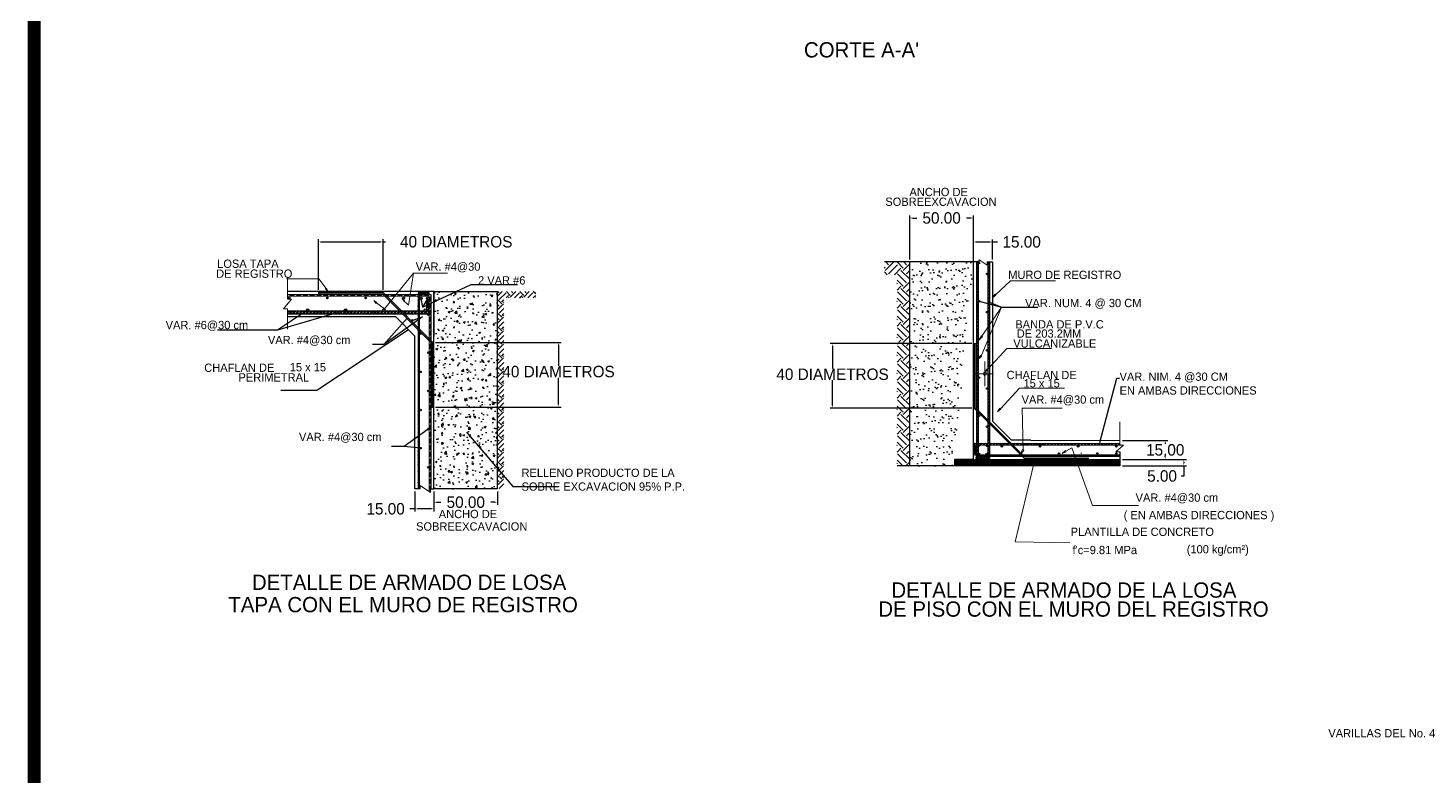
# Model space of a CAD drawing. Header units: centimetres. Extents: x 899 to 420531, y -3090 to 1299.
# Drawn here: x 8457 to 9548, y -2502 to -1914 of the extents above; entities that cross this region are included whole.
import ezdxf
from ezdxf.enums import TextEntityAlignment as Align

# ---------------------------------------------------------------- set-up
doc = ezdxf.new("R2010")
doc.units = ezdxf.units.CM
doc.header["$LTSCALE"] = 10
doc.header["$MEASUREMENT"] = 0
doc.layers.get('0').update_dxf_attribs({"linetype": 'CONTINUOUS'})
doc.layers.get('DEFPOINTS').update_dxf_attribs({"color": 2, "linetype": 'CONTINUOUS'})
for name, color, linetype in [('acero', 7, 'CONTINUOUS'), ('CONCRETO', 7, 'CONTINUOUS'), ('DIM', 7, 'CONTINUOUS'), ('MARCO', 7, 'CONTINUOUS'), ('MUROS', 3, 'CONTINUOUS'), ('REGISTRO', 1, 'CONTINUOUS'), ('TEXTOS', 7, 'CONTINUOUS'), ('VARILLAS', 30, 'CONTINUOUS')]:
    doc.layers.add(name, color=color, linetype=linetype)
doc.styles.get("Standard").update_dxf_attribs({"font": ''})
doc.styles.add('Zurich', font='')
doc.styles.get('Standard').set_extended_font_data('Zurich Ex BT')
doc.styles.get('Zurich').set_extended_font_data('Zurich Ex BT')
doc.dimstyles.get("Standard").update_dxf_attribs({"dimtxt": 9, "dimasz": 2, "dimexe": 2, "dimexo": 2, "dimgap": 0.09, "dimtad": 0, "dimtih": 1, "dimtoh": 1, "dimzin": 0, "dimdsep": 46, "dimtxsty": 'Standard', "dimcen": 0.09, "dimadec": 0, "dimazin": 0, "dimtfac": 1, "dimtofl": 0, "dimtmove": 0, "dimatfit": 3, "dimfxl": 0, "dimtolj": 1, "dimtzin": 0, "dimarcsym": 0})
pattern_1 = [(45, (7941.788, -2697.6274), (-2.65165, 2.65165), []), (45, (7942.672, -2697.6274), (-2.65165, 2.65165), []), (45, (7943.556, -2697.6274), (-2.65165, 2.65165), []), (45, (7944.44, -2697.6274), (-2.65165, 2.65165), [])]
pattern_2 = [(45, (7941.7882, -2697.6274), (-1.3258252, 1.3258252), []), (45, (7942.672, -2697.6274), (-1.3258252, 1.3258252), [])]
pattern_3 = [(45, (8027.4918, -2949.9767), (-1.3258252, 1.3258252), []), (45, (8028.3757, -2949.9767), (-1.3258252, 1.3258252), [])]

# ---------------------------------------------------------------- blocks, each defined once
blk = doc.blocks.new('_ClosedBlank')
at = {"color": 0, "linetype": 'ByBlock', "lineweight": -2}
for p, q in [((-1, 0.17), (0, 0)), ((-1, 0.17), (-1, -0.17)), ((0, 0), (-1, -0.17))]:
    blk.add_line(p, q, dxfattribs=at)
blk = doc.blocks.new('*D94')
at = {"layer": 'DEFPOINTS', "color": 0}
for p in [(8761.4, -2276.5), (8776.4, -2276.5), (8776.4, -2292.1)]:
    blk.add_point(p, dxfattribs=at)
at = {"layer": 'DIM', "color": 0, "lineweight": -2}
for p, q in [((8761.4, -2278.5), (8761.4, -2294.1)), ((8776.4, -2278.5), (8776.4, -2294.1)), ((8761.4, -2292.1), (8757.5, -2292.1)), ((8774.4, -2292.1), (8763.4, -2292.1))]:
    blk.add_line(p, q, dxfattribs=at)
at = {"layer": 'DIM', "color": 0}
for points in [[(8763.4, -2291.8), (8763.4, -2292.5), (8761.4, -2292.1)], [(8774.4, -2291.8), (8774.4, -2292.5), (8776.4, -2292.1)]]:
    blk.add_solid(points, dxfattribs=at)
at = {"layer": 'DIM', "color": 0, "insert": (8738.4, -2292.1), "char_height": 9, "attachment_point": 5}
blk.add_mtext('\\A1;15.00', dxfattribs=at)
blk = doc.blocks.new('*D95')
at = {"layer": 'DEFPOINTS', "color": 0}
for p in [(8776.4, -2276.5), (8826.4, -2276.5), (8826.4, -2286.9)]:
    blk.add_point(p, dxfattribs=at)
at = {"layer": 'DIM', "color": 0, "lineweight": -2}
for p, q in [((8776.4, -2278.5), (8776.4, -2288.9)), ((8826.4, -2278.5), (8826.4, -2288.9)), ((8778.4, -2286.9), (8781.7, -2286.9)), ((8824.4, -2286.9), (8821, -2286.9))]:
    blk.add_line(p, q, dxfattribs=at)
at = {"layer": 'DIM', "color": 0}
for points in [[(8778.4, -2286.6), (8778.4, -2287.2), (8776.4, -2286.9)], [(8824.4, -2286.6), (8824.4, -2287.2), (8826.4, -2286.9)]]:
    blk.add_solid(points, dxfattribs=at)
at = {"layer": 'DIM', "color": 0, "insert": (8801.4, -2286.9), "char_height": 9, "attachment_point": 5}
blk.add_mtext('\\A1;50.00', dxfattribs=at)
blk = doc.blocks.new('*D96')
at = {"layer": 'DEFPOINTS', "color": 0}
for p in [(8685.6, -2082.3), (8685.6, -2122), (8736.4, -2122)]:
    blk.add_point(p, dxfattribs=at)
at = {"layer": 'TEXTOS', "color": 0, "lineweight": -2}
for p, q in [((8685.6, -2120), (8685.6, -2080.3)), ((8687.6, -2082.3), (8734.4, -2082.3)), ((8736.4, -2120), (8736.4, -2080.3)), ((8736.4, -2082.3), (8738.4, -2082.3))]:
    blk.add_line(p, q, dxfattribs=at)
at = {"layer": 'TEXTOS', "color": 0}
for points in [[(8687.6, -2082), (8687.6, -2082.7), (8685.6, -2082.3)], [(8734.4, -2082), (8734.4, -2082.7), (8736.4, -2082.3)]]:
    blk.add_solid(points, dxfattribs=at)
at = {"layer": 'TEXTOS', "color": 0, "insert": (8793.9, -2082.3), "char_height": 9, "attachment_point": 5}
blk.add_mtext('\\A1;40 DIAMETROS', dxfattribs=at)
blk = doc.blocks.new('*D97')
at = {"layer": 'DEFPOINTS', "color": 0}
for p in [(9200.3, -2082.4), (9200.3, -2098.1), (9215.3, -2098.1)]:
    blk.add_point(p, dxfattribs=at)
at = {"layer": 'DIM', "color": 0, "lineweight": -2}
for p, q in [((9200.3, -2096.1), (9200.3, -2080.4)), ((9202.3, -2082.4), (9213.3, -2082.4)), ((9215.3, -2096.1), (9215.3, -2080.4)), ((9215.3, -2082.4), (9219.2, -2082.4))]:
    blk.add_line(p, q, dxfattribs=at)
at = {"layer": 'DIM', "color": 0}
for points in [[(9202.3, -2082.1), (9202.3, -2082.8), (9200.3, -2082.4)], [(9213.3, -2082.1), (9213.3, -2082.8), (9215.3, -2082.4)]]:
    blk.add_solid(points, dxfattribs=at)
at = {"layer": 'DIM', "color": 0, "insert": (9238.2, -2082.4), "char_height": 9, "attachment_point": 5}
blk.add_mtext('\\A1;15.00', dxfattribs=at)
blk = doc.blocks.new('*D98')
at = {"layer": 'DEFPOINTS', "color": 0}
for p in [(9200.3, -2063.6), (9150.3, -2098.1), (9200.3, -2098.1)]:
    blk.add_point(p, dxfattribs=at)
at = {"layer": 'DIM', "color": 0, "lineweight": -2}
for p, q in [((9150.3, -2096.1), (9150.3, -2061.6)), ((9200.3, -2096.1), (9200.3, -2061.6)), ((9152.3, -2063.6), (9155.7, -2063.6)), ((9198.3, -2063.6), (9194.9, -2063.6))]:
    blk.add_line(p, q, dxfattribs=at)
at = {"layer": 'DIM', "color": 0}
for points in [[(9152.3, -2063.3), (9152.3, -2063.9), (9150.3, -2063.6)], [(9198.3, -2063.3), (9198.3, -2063.9), (9200.3, -2063.6)]]:
    blk.add_solid(points, dxfattribs=at)
at = {"layer": 'DIM', "color": 0, "insert": (9175.3, -2063.6), "char_height": 9, "attachment_point": 5}
blk.add_mtext('\\A1;50.00', dxfattribs=at)
blk = doc.blocks.new('*D99')
at = {"color": 0, "lineweight": -2}
for p, q in [((9317.3, -2253.3), (9367.6, -2253.3)), ((9317.3, -2258.3), (9367.6, -2258.3)), ((9365.6, -2255.3), (9365.6, -2256.3)), ((9365.6, -2258.3), (9365.6, -2266.3)), ((9365.6, -2266.3), (9363.6, -2266.3))]:
    blk.add_line(p, q, dxfattribs=at)
at = {"color": 0}
for points in [[(9365.3, -2255.3), (9365.9, -2255.3), (9365.6, -2253.3)], [(9365.3, -2256.3), (9365.9, -2256.3), (9365.6, -2258.3)]]:
    blk.add_solid(points, dxfattribs=at)
at = {"layer": 'DEFPOINTS', "color": 0}
for p in [(9315.3, -2253.3), (9315.3, -2258.3), (9365.6, -2258.3)]:
    blk.add_point(p, dxfattribs=at)
at = {"color": 0, "insert": (9348.5, -2266.3), "char_height": 9, "attachment_point": 5}
blk.add_mtext('\\A1;5.00', dxfattribs=at)
blk = doc.blocks.new('*D100')
at = {"color": 0, "lineweight": -2}
for p, q in [((9317.3, -2238.3), (9353, -2238.3)), ((9351, -2240.3), (9351, -2241.1)), ((9317.3, -2253.3), (9353, -2253.3)), ((9351, -2251.3), (9351, -2250.5))]:
    blk.add_line(p, q, dxfattribs=at)
at = {"color": 0}
for points in [[(9350.6, -2240.3), (9351.3, -2240.3), (9351, -2238.3)], [(9350.6, -2251.3), (9351.3, -2251.3), (9351, -2253.3)]]:
    blk.add_solid(points, dxfattribs=at)
at = {"layer": 'DEFPOINTS', "color": 0}
for p in [(9315.3, -2238.3), (9315.3, -2253.3), (9351, -2253.3)]:
    blk.add_point(p, dxfattribs=at)
at = {"color": 0, "insert": (9351, -2245.8), "char_height": 9, "attachment_point": 5}
blk.add_mtext('\\A1;15.00', dxfattribs=at)
blk = doc.blocks.new('*D101')
at = {"layer": 'DEFPOINTS', "color": 0}
for p in [(9201, -2162.2), (9089.6, -2213), (9201, -2213)]:
    blk.add_point(p, dxfattribs=at)
at = {"layer": 'DIM', "color": 0, "lineweight": -2}
for p, q in [((9199, -2162.2), (9087.6, -2162.2)), ((9089.6, -2164.2), (9089.6, -2181.7)), ((9089.6, -2211), (9089.6, -2191.1)), ((9199, -2213), (9087.6, -2213))]:
    blk.add_line(p, q, dxfattribs=at)
at = {"layer": 'DIM', "color": 0}
for points in [[(9089.3, -2164.2), (9089.9, -2164.2), (9089.6, -2162.2)], [(9089.3, -2211), (9089.9, -2211), (9089.6, -2213)]]:
    blk.add_solid(points, dxfattribs=at)
at = {"layer": 'DIM', "color": 0, "insert": (9089.6, -2186.4), "char_height": 9, "attachment_point": 5}
blk.add_mtext('\\A1;40 DIAMETROS', dxfattribs=at)
blk = doc.blocks.new('*D102')
at = {"layer": 'DEFPOINTS', "color": 0}
for p in [(8775.6, -2161.3), (8775.6, -2212.1), (8874.3, -2212.1)]:
    blk.add_point(p, dxfattribs=at)
at = {"layer": 'DIM', "color": 0, "lineweight": -2}
for p, q in [((8777.6, -2161.3), (8876.3, -2161.3)), ((8874.3, -2163.3), (8874.3, -2179.6)), ((8874.3, -2210.1), (8874.3, -2189.1)), ((8777.6, -2212.1), (8876.3, -2212.1))]:
    blk.add_line(p, q, dxfattribs=at)
at = {"layer": 'DIM', "color": 0}
for points in [[(8874, -2163.3), (8874.6, -2163.3), (8874.3, -2161.3)], [(8874, -2210.1), (8874.6, -2210.1), (8874.3, -2212.1)]]:
    blk.add_solid(points, dxfattribs=at)
at = {"layer": 'DIM', "color": 0, "insert": (8874.3, -2184.3), "char_height": 9, "attachment_point": 5}
blk.add_mtext('\\A1;40 DIAMETROS ', dxfattribs=at)
blk = doc.blocks.new('Marco-Reg')
at = {"layer": 'MARCO', "linetype": 'Continuous', "const_width": 10.2}
blk.add_lwpolyline([(12391.5, -3085.1), (12391.5, -542.7), (8462.3, -542.7), (8462.3, -3085.1)], close=True, dxfattribs=at)

msp = doc.modelspace()

# ---------------------------------------------------------------- hatches: boundary and pattern name
h = msp.add_hatch()
h.set_pattern_fill('EARTH', color=256, scale=40, angle=45, style=0)
h.set_pattern_definition([(45, (5289.632, -3665.739), (9e-16, 14.142136), [10, -10]), (45, (5286.98, -3663.088), (9e-16, 14.142136), [10, -10]), (45, (5284.329, -3660.436), (9e-16, 14.142136), [10, -10]), (135, (5284.329, -3658.668), (-14.142136, 2e-15), [10, -10]), (135, (5286.98, -3656.017), (-14.142136, 2e-15), [10, -10]), (135, (5289.632, -3653.365), (-14.142136, 2e-15), [10, -10])])
h.paths.add_polyline_path([(9150.298, -2098.123), (9130.298, -2098.123), (9130.298, -2108.123), (9140.298, -2108.123), (9140.298, -2258.292), (9150.298, -2258.292)])
h = msp.add_hatch()
h.set_pattern_fill('AR-SAND', color=256, scale=5, style=0)
h.set_pattern_definition([(37.5, (5289.632, -3665.739), (-0.314967, 9.634119), [0, -7.6, 0, -8.5, 0, -8.125]), (7.5, (5289.632, -3665.739), (8.848884, 14.11073), [0, -4.1, 0, -6.85, 0, -2.625]), (327.5, (5283.482, -3665.739), (15.57071, 0.028295), [0, -2.5, 0, -9, 0, -11.75]), (317.5, (5283.482, -3665.739), (15.030633, 4.388378), [0, -1.25, 0, -5.9, 0, -6.75])])
edge = h.paths.add_edge_path()
edge.add_line((9200.298, -2098.123), (9150.298, -2098.123))
edge.add_line((9150.298, -2258.292), (9150.298, -2098.123))
edge.add_line((9200.298, -2253.292), (9200.298, -2096.13))
edge.add_line((9200.298, -2258.292), (9150.298, -2258.292))
edge.add_line((9185.298, -2253.292), (9185.298, -2258.292))
edge.add_line((9200.298, -2253.292), (9185.298, -2253.292))
edge.add_line((9199.298, -2253.292), (9185.298, -2253.292))
edge.add_line((9199.298, -2257.292), (9185.298, -2257.292))
edge.add_line((9199.298, -2256.292), (9185.298, -2256.292))
edge.add_line((9199.298, -2255.292), (9185.298, -2255.292))
edge.add_line((9199.298, -2254.292), (9185.298, -2254.292))
h = msp.add_hatch()
h.set_pattern_fill('EARTH', color=256, scale=30, angle=45, style=0)
h.set_pattern_definition([(45, (9572.154, -1461.439), (9e-16, 10.6066), [7.5, -7.5]), (45, (9570.165, -1459.45), (9e-16, 10.6066), [7.5, -7.5]), (45, (9568.176, -1457.4616), (9e-16, 10.6066), [7.5, -7.5]), (135, (9568.176, -1456.136), (-10.6066, 9e-16), [7.5, -7.5]), (135, (9570.165, -1454.147), (-10.6066, 9e-16), [7.5, -7.5]), (135, (9572.154, -1452.158), (-10.6066, 9e-16), [7.5, -7.5])])
h.paths.add_polyline_path([(8831.374, -2126.291), (8856.374, -2126.291), (8856.374, -2121.291), (8826.374, -2121.291), (8826.374, -2276.453), (8831.374, -2276.453)])
at = {"layer": 'CONCRETO'}
h = msp.add_hatch(dxfattribs=at)
h.set_pattern_fill('AR-CONC', color=256, scale=2, style=0)
h.set_pattern_definition([(50, (-6167.318, 155.513), (14.345204, -1.255043), [1.5, -16.5]), (355, (-6167.318, 155.513), (-2.775027, 15.043843), [1.2, -13.2]), (100.4514, (-6166.122, 155.409), (11.570188, 13.788791), [1.274804, -14.022842]), (46.1842, (-6167.318, 159.513), (21.34482, -3.31038), [2.25, -24.75]), (96.6356, (-6165.54, 159.238), (18.693254, 19.482357), [1.912206, -21.03426]), (351.1842, (-6167.318, 159.513), (18.69324, 19.482372), [1.8, -19.8]), (21, (-6165.318, 158.513), (11.938141, -8.052378), [1.5, -16.5]), (326, (-6165.318, 158.513), (4.866307, 14.503001), [1.2, -13.2]), (71.4514, (-6164.323, 157.842), (16.804453, 6.45061), [1.274804, -14.022842]), (37.5, (-6167.3177, 155.5135), (0.2431971, 6.657877), [0, -13.04, 0, -13.4, 0, -13.25]), (7.5, (-6167.318, 155.5135), (5.2613907, 7.8882342), [0, -7.64, 0, -12.74, 0, -5.05]), (327.5, (-6171.778, 155.5135), (10.6764487, -0.4510974), [0, -5, 0, -15.6, 0, -20.7]), (317.5, (-6173.778, 155.5135), (11.6637234, 2.0020996), [0, -6.5, 0, -10.36, 0, -14.7])])
h.paths.add_polyline_path([(8826.374, -2121.291), (8776.374, -2121.291), (8776.374, -2156.291), (8776.374, -2276.453), (8826.374, -2276.453)])
at = {"layer": 'VARILLAS'}
h = msp.add_hatch(dxfattribs=at)
h.set_pattern_fill('ANSI32', color=256, scale=5, style=0)
h.set_pattern_definition(pattern_3)
h.paths.add_polyline_path([(9204.068, -2219.029, -0.01997361), (9204.066, -2218.979, -0.01997361), (9204.068, -2218.928), (9204.068, -2216.08), (9202.798, -2214.81), (9202.798, -2240.534), (9204.068, -2240.536)])
h.paths.add_polyline_path([(9212.798, -2224.81), (9211.528, -2223.54), (9211.528, -2240.554), (9212.798, -2240.557)])
h.paths.add_polyline_path([(9204.068, -2189.029, -0.03996316), (9204.068, -2188.928), (9204.068, -2185.971), (9202.798, -2185.971), (9202.798, -2213.54), (9204.068, -2214.81)])
h.paths.add_polyline_path([(9212.798, -2185.971), (9211.528, -2185.971), (9211.528, -2222.27), (9212.798, -2223.54)])
h.paths.add_polyline_path([(9212.798, -2156.59), (9211.528, -2159.612), (9211.528, -2182.317), (9212.798, -2180.94)])
h.paths.add_polyline_path([(9204.068, -2159.029, -0.03996316), (9204.068, -2158.928), (9204.068, -2129.029, -0.03996316), (9204.068, -2128.928), (9204.068, -2099.029, -0.03996316), (9204.068, -2098.928), (9204.068, -2098.123), (9202.798, -2098.123), (9202.798, -2185.971), (9204.068, -2185.971)])
h.paths.add_polyline_path([(9212.798, -2098.13), (9211.528, -2098.13), (9211.528, -2149.764), (9212.798, -2147.884)])
h.paths.add_polyline_path([(9212.798, -2147.884), (9211.528, -2149.764), (9211.528, -2159.612), (9212.798, -2156.59)])
h = msp.add_hatch(dxfattribs=at)
h.set_pattern_fill('ANSI34', color=256, scale=5, style=0)
h.set_pattern_definition(pattern_1)
h.paths.add_polyline_path([(8736.874, -2123.791), (8661.374, -2123.791), (8661.374, -2125.061), (8738.144, -2125.061)])
h.paths.add_polyline_path([(8746.569, -2123.791), (8738.144, -2123.791), (8739.414, -2125.061), (8745.548, -2125.061)])
h.paths.add_polyline_path([(8757.606, -2123.791), (8746.569, -2123.791), (8745.548, -2125.061), (8757.409, -2125.061)])
h.paths.add_polyline_path([(8763.874, -2123.791), (8757.606, -2123.791), (8757.409, -2125.061), (8763.874, -2125.061)])
h.paths.add_polyline_path([(8765.144, -2123.791), (8763.874, -2123.791), (8763.874, -2125.061), (8765.144, -2125.061)])
h.paths.add_polyline_path([(8773.874, -2123.791), (8765.144, -2123.791), (8765.144, -2125.061), (8772.677, -2125.061), (8772.677, -2158.324), (8773.874, -2159.521)])
h = msp.add_hatch(color=256, dxfattribs=at)
h.paths.add_polyline_path([(8742.813, -2128.46), (8742.013, -2129.456), (8749.448, -2136.891), (8751.244, -2136.891)])
h.paths.add_polyline_path([(8753.144, -2138.791), (8751.348, -2138.791), (8763.874, -2151.317), (8763.874, -2149.521)])
h.paths.add_polyline_path([(8751.244, -2136.891), (8749.448, -2136.891), (8751.348, -2138.791), (8753.144, -2138.791)])
h.paths.add_polyline_path([(8765.144, -2150.791), (8763.874, -2149.521), (8763.874, -2151.317), (8765.144, -2152.587)])
h.paths.add_polyline_path([(8765.144, -2150.791), (8765.144, -2152.587), (8772.677, -2160.12), (8772.677, -2158.324)])
h.paths.add_polyline_path([(8773.874, -2159.521), (8772.677, -2158.324), (8772.677, -2160.12), (8773.874, -2161.317)])
h.paths.add_polyline_path([(8775.644, -2161.291), (8773.874, -2159.521), (8773.874, -2161.317), (8774.374, -2161.817), (8774.374, -2212.091), (8775.644, -2212.091)])
h.paths.add_polyline_path([(8739.414, -2125.061), (8737.618, -2125.061), (8742.013, -2129.456), (8742.813, -2128.46)])
h.paths.add_polyline_path([(8738.144, -2123.791), (8736.348, -2123.791), (8737.618, -2125.061), (8739.414, -2125.061)])
h.paths.add_polyline_path([(8736.374, -2122.021), (8685.574, -2122.021), (8685.574, -2123.291), (8735.848, -2123.291), (8736.348, -2123.791), (8738.144, -2123.791)])
h = msp.add_hatch(dxfattribs=at)
h.set_pattern_fill('ANSI32', color=256, scale=5, style=0)
h.set_pattern_definition(pattern_2)
h.paths.add_polyline_path([(8763.874, -2122.251), (8763.874, -2123.791), (8765.144, -2123.791), (8765.144, -2123.596), (8772.613, -2123.596), (8772.613, -2122.251)])
h.paths.add_polyline_path([(8763.874, -2136.891), (8765.144, -2136.891), (8765.144, -2125.061), (8763.874, -2125.061)])
h.paths.add_polyline_path([(8765.144, -2138.791), (8763.874, -2138.791), (8763.874, -2149.521), (8765.144, -2150.791)])
h = msp.add_hatch(dxfattribs=at)
h.set_pattern_fill('ANSI32', color=256, scale=5, style=0)
h.set_pattern_definition(pattern_2)
edge = h.paths.add_edge_path()
edge.add_line((8765.144, -2276.453), (8765.144, -2123.596))
edge.add_line((8763.874, -2276.453), (8763.874, -2122.251))
h = msp.add_hatch(dxfattribs=at)
h.set_pattern_fill('ANSI32', color=256, scale=5, style=0)
h.set_pattern_definition(pattern_2)
h.paths.add_polyline_path([(8661.373, -2136.891), (8661.373, -2138.791), (8751.874, -2138.791), (8749.974, -2136.891), (8737.217, -2136.891, -0.06594411), (8736.968, -2136.891)])
h.paths.add_polyline_path([(8763.874, -2138.791), (8763.874, -2136.891), (8751.244, -2136.891), (8753.144, -2138.791)])
h.paths.add_polyline_path([(8765.144, -2136.891), (8765.144, -2138.791), (8772.414, -2138.791), (8772.414, -2128.166), (8770.514, -2128.166), (8770.514, -2136.891)])
h.paths.add_polyline_path([(8765.144, -2136.891), (8763.874, -2136.891), (8763.874, -2138.791), (8765.144, -2138.791)])
h = msp.add_hatch(dxfattribs=at)
h.set_pattern_fill('ANSI34', color=256, scale=5, style=0)
h.set_pattern_definition(pattern_1)
h.paths.add_polyline_path([(8773.874, -2160.791), (8772.677, -2159.594), (8772.677, -2278.564), (8773.67, -2279.216), (8773.67, -2276.46), (8773.874, -2276.459)])
msp.add_hatch(color=256, dxfattribs=at).paths.add_polyline_path([(9202.23, -2162.197), (9200.96, -2162.197), (9200.96, -2212.972), (9202.798, -2214.81), (9202.798, -2213.54), (9202.23, -2212.972)])
h = msp.add_hatch(color=256, dxfattribs=at)
h.paths.add_polyline_path([(9240.23, -2252.242), (9291.03, -2252.242), (9291.03, -2250.972), (9240.23, -2250.972), (9239.73, -2250.472), (9238.46, -2250.472)])
h.paths.add_polyline_path([(9238.46, -2250.472), (9239.73, -2250.472), (9238.46, -2249.202), (9237.19, -2249.202)])
h.paths.add_polyline_path([(9237.19, -2249.202), (9238.46, -2249.202), (9234.357, -2245.099), (9233.791, -2245.803)])
h.paths.add_polyline_path([(9233.791, -2245.803), (9234.357, -2245.099), (9226.63, -2237.372), (9225.36, -2237.372)])
h.paths.add_polyline_path([(9225.36, -2237.372), (9226.63, -2237.372), (9224.73, -2235.472), (9223.46, -2235.472)])
h.paths.add_polyline_path([(9223.46, -2235.472), (9224.73, -2235.472), (9212.73, -2223.472), (9212.73, -2224.742)])
h.paths.add_polyline_path([(9212.73, -2224.742), (9212.73, -2223.472), (9211.46, -2222.202), (9211.46, -2223.472)])
h.paths.add_polyline_path([(9211.46, -2223.472), (9211.46, -2222.202), (9203.927, -2214.669), (9203.927, -2215.939)])
h.paths.add_polyline_path([(9202.73, -2214.742), (9203.927, -2215.939), (9203.927, -2214.669), (9202.73, -2213.472)])
h = msp.add_hatch(dxfattribs=at)
h.set_pattern_fill('ANSI32', color=256, scale=5, style=0)
h.set_pattern_definition(pattern_3)
h.paths.add_polyline_path([(9202.298, -2241.802), (9202.798, -2241.804), (9202.798, -2240.534), (9201.028, -2240.529), (9201.028, -2249.529), (9202.298, -2249.529)])
h.paths.add_polyline_path([(9204.068, -2240.536), (9202.798, -2240.534), (9202.798, -2241.804), (9204.068, -2241.806)])
h.paths.add_polyline_path([(9211.528, -2240.554), (9204.068, -2240.536), (9204.068, -2241.806), (9204.62, -2241.808, -0.0918362), (9204.851, -2241.808), (9211.528, -2241.824)])
h.paths.add_polyline_path([(9212.798, -2240.557), (9211.528, -2240.554), (9211.528, -2241.824), (9212.798, -2241.827)])
h.paths.add_polyline_path([(9239.308, -2240.617), (9229.854, -2240.596), (9231.127, -2241.869), (9239.34, -2241.888)])
h.paths.add_polyline_path([(9237.601, -2249.613), (9212.798, -2249.613), (9212.798, -2250.292), (9212.798, -2250.792), (9238.78, -2250.792)])
h.paths.add_polyline_path([(9211.528, -2249.613), (9211.03, -2249.613, -0.1272132), (9210.712, -2249.613), (9204.729, -2249.613, -0.0217608), (9204.673, -2249.613), (9204.068, -2249.613), (9204.068, -2250.792), (9211.528, -2250.792)])
h.paths.add_polyline_path([(9204.068, -2249.613), (9202.798, -2249.613), (9202.798, -2250.792), (9204.068, -2250.792)])
h.paths.add_polyline_path([(9228.581, -2240.593), (9212.798, -2240.557), (9212.798, -2241.827), (9229.854, -2241.866)])
h.paths.add_polyline_path([(9204.068, -2241.806), (9202.798, -2241.804), (9202.798, -2249.613), (9204.068, -2249.613), (9204.068, -2249.029, -0.01997361), (9204.066, -2248.979, -0.01997361), (9204.068, -2248.928)])
h.paths.add_polyline_path([(9212.798, -2241.827), (9211.528, -2241.824), (9211.528, -2249.613), (9212.798, -2249.613), (9212.798, -2248.892)])
h.paths.add_polyline_path([(9212.798, -2250.792), (9211.528, -2250.792), (9211.528, -2251.292), (9202.528, -2251.292), (9202.533, -2252.562), (9212.798, -2252.562)])
h.paths.add_polyline_path([(9279.517, -2249.613), (9238.871, -2249.613), (9240.05, -2250.792), (9279.941, -2250.792)])
h = msp.add_hatch(dxfattribs=at)
h.set_pattern_fill('ANSI32', color=256, scale=5, style=0)
h.set_pattern_definition(pattern_3)
h.paths.add_polyline_path([(9315.299, -2240.792), (9239.308, -2240.617), (9239.34, -2241.888), (9317.988, -2242.068), (9318.082, -2241.983), (9315.299, -2241.792)])
h = msp.add_hatch(dxfattribs=at)
h.set_pattern_fill('ANSI32', color=256, scale=5, style=0)
h.set_pattern_definition(pattern_3)
h.paths.add_polyline_path([(9315.298, -2249.613), (9279.517, -2249.613), (9279.941, -2250.792), (9315.298, -2250.792)])

# ---------------------------------------------------------------- linework, layer by layer
for p, q in [((9150.298, -2098.123), (9130.298, -2098.123)), ((9203.798, -2166.568), (9203.298, -2166.568)), ((8794.545, -2212.807), (8794.545, -2212.807)), ((8797.014, -2214.4), (8797.014, -2214.4)), ((8793.061, -2214.741), (8793.061, -2214.741)), ((8794.516, -2219.112), (8794.516, -2219.112)), ((8796.029, -2221.88), (8796.029, -2221.88)), ((8796.069, -2216.74), (8796.069, -2216.74)), ((9204.214, -2230.367), (9204.214, -2230.367)), ((9150.298, -2258.292), (9140.298, -2258.292)), ((9200.298, -2253.292), (9185.298, -2253.292)), ((9185.298, -2253.292), (9185.298, -2258.292)), ((9199.298, -2253.292), (9185.298, -2253.292)), ((9199.298, -2253.292), (9314.298, -2253.292)), ((9200.298, -2253.292), (9315.298, -2253.292)), ((9200.298, -2253.292), (9315.298, -2253.292)), ((9285.298, -2248.592), (9285.298, -2248.092))]:
    msp.add_line(p, q)
at = {"lineweight": 5}
for p, q in [((9315.299, -2241.792), (9318.082, -2241.983)), ((8773.67, -2279.216), (8765.472, -2273.829)), ((8765.472, -2273.829), (8765.472, -2276.46)), ((8773.67, -2276.46), (8773.67, -2279.216))]:
    msp.add_line(p, q, dxfattribs=at)
at = {"layer": 'CONCRETO'}
for p, q in [((9200.298, -2253.292), (9185.298, -2253.292)), ((9200.298, -2254.292), (9185.298, -2254.292)), ((9199.298, -2254.292), (9185.298, -2254.292)), ((9200.298, -2254.292), (9185.298, -2254.292)), ((9200.298, -2255.292), (9185.298, -2255.292)), ((9199.298, -2255.292), (9185.298, -2255.292)), ((9200.298, -2255.292), (9185.298, -2255.292)), ((9200.298, -2256.292), (9185.298, -2256.292)), ((9199.298, -2256.292), (9185.298, -2256.292)), ((9200.298, -2256.292), (9185.298, -2256.292)), ((9200.298, -2257.292), (9185.298, -2257.292)), ((9199.298, -2257.292), (9185.298, -2257.292)), ((9200.298, -2257.292), (9185.298, -2257.292)), ((9200.298, -2254.292), (9315.298, -2254.292)), ((9200.298, -2255.292), (9315.298, -2255.292)), ((9200.298, -2256.292), (9315.298, -2256.292)), ((9200.298, -2257.292), (9315.298, -2257.292))]:
    msp.add_line(p, q, dxfattribs=at)
at = {"layer": 'MUROS', "lineweight": 5}
msp.add_line((9201.089, -2185.971), (9216.089, -2185.971), dxfattribs=at)
at = {"layer": 'REGISTRO'}
for p, q in [((9150.298, -2258.292), (9150.298, -2098.123)), ((9200.298, -2098.123), (9150.298, -2098.123)), ((9200.298, -2253.292), (9200.298, -2096.13)), ((9204.798, -2098.123), (9200.298, -2098.123)), ((9204.798, -2098.13), (9204.798, -2096.547)), ((9211.2, -2098.13), (9215.298, -2098.13)), ((9215.298, -2098.13), (9215.298, -2223.132)), ((8776.374, -2121.291), (8661.373, -2121.291)), ((8776.374, -2276.453), (8776.374, -2121.291)), ((8776.374, -2121.291), (8826.374, -2121.291)), ((8776.374, -2121.291), (8776.374, -2156.291)), ((8826.374, -2276.453), (8826.374, -2121.291)), ((8746.374, -2141.291), (8661.373, -2141.291)), ((8746.374, -2141.291), (8761.374, -2156.291)), ((8761.374, -2276.453), (8761.374, -2156.291)), ((9245.522, -2238.132), (9230.298, -2238.132)), ((9245.522, -2238.132), (9315.298, -2238.292)), ((9315.298, -2247.354), (9315.298, -2253.292)), ((9315.298, -2258.292), (9150.298, -2258.292)), ((9200.298, -2258.292), (9150.298, -2258.292)), ((9200.298, -2253.292), (9315.298, -2253.292)), ((9315.298, -2253.292), (9315.298, -2258.292)), ((8765.472, -2276.453), (8761.374, -2276.453)), ((8773.67, -2276.46), (8776.374, -2276.453)), ((8826.374, -2276.453), (8776.374, -2276.453))]:
    msp.add_line(p, q, dxfattribs=at)
at = {"layer": 'REGISTRO', "lineweight": 5}
for p, q in [((9204.798, -2096.547), (9211.2, -2100.754)), ((9211.2, -2100.754), (9211.2, -2098.123)), ((8661.373, -2127.229), (8661.373, -2110.534)), ((8658.217, -2135.02), (8664.529, -2127.229)), ((8664.529, -2127.229), (8661.373, -2127.229)), ((8661.373, -2135.02), (8658.217, -2135.02)), ((8661.373, -2150.974), (8661.373, -2135.02)), ((9315.299, -2223.609), (9315.299, -2241.792)), ((9318.082, -2241.983), (9312.143, -2247.354)), ((9312.143, -2247.354), (9315.299, -2247.354))]:
    msp.add_line(p, q, dxfattribs=at)
at = {"layer": 'TEXTOS'}
msp.add_line((9222.471, -2133.568), (9250.883, -2133.568), dxfattribs=at)
at = {"layer": 'TEXTOS', "lineweight": 5, "extrusion": (0, 0, -1)}
msp.add_lwpolyline([(-8691.639, -2119.054), (-8685.942, -2111.26), (-8660.429, -2111.26)], dxfattribs=at)
at = {"layer": 'TEXTOS', "lineweight": 5}
for points in [[(8731.308, -2130.286), (8737.673, -2134.851), (8760.238, -2106.798), (8787.04, -2106.798)], [(8752.864, -2128.576), (8756.344, -2131.939), (8760.238, -2106.798)], [(9217.546, -2123.908), (9229.39, -2112.843), (9264.687, -2112.843)], [(9206.316, -2172.017), (9222.471, -2133.568)], [(9206.949, -2156.541), (9222.471, -2133.568)], [(9211.49, -2182.358), (9226.452, -2166.132), (9261.75, -2166.132)], [(9221.466, -2213.391), (9236.428, -2197.165), (9271.726, -2197.165)], [(9239.438, -2245.842), (9238.625, -2213.019), (9270.075, -2213.019)], [(9272.885, -2246.793), (9277.512, -2244.037), (9293.843, -2289.449), (9330.029, -2289.449)], [(9247.584, -2257.768), (9233.101, -2318.124), (9276.152, -2318.897)]]:
    msp.add_lwpolyline(points, dxfattribs=at)
at = {"layer": 'VARILLAS'}
for p, q in [((9202.798, -2098.117), (9202.798, -2250.792)), ((9204.068, -2098.117), (9204.068, -2250.792)), ((9211.528, -2098.125), (9211.528, -2251.292)), ((9212.798, -2098.13), (9212.798, -2252.562)), ((8765.144, -2125.696), (8765.144, -2125.691)), ((8773.874, -2123.791), (8773.874, -2276.459)), ((8772.414, -2138.791), (8770.514, -2138.791)), ((9200.96, -2162.197), (9200.96, -2212.972)), ((9200.96, -2162.197), (9202.23, -2162.197)), ((9202.23, -2162.197), (9202.23, -2212.972)), ((9200.96, -2212.972), (9240.23, -2252.242)), ((9240.23, -2250.972), (9202.23, -2212.972)), ((9215.298, -2223.132), (9230.298, -2238.132)), ((9201.028, -2240.529), (9315.298, -2240.792)), ((9201.028, -2240.529), (9201.028, -2249.529)), ((9202.298, -2241.802), (9317.988, -2242.068)), ((9202.298, -2241.802), (9202.298, -2249.543)), ((9201.028, -2249.529), (9202.298, -2249.529)), ((9211.528, -2251.292), (9202.528, -2251.292)), ((9202.533, -2252.562), (9202.528, -2251.292)), ((9212.798, -2252.562), (9202.533, -2252.562)), ((9202.798, -2249.613), (9315.298, -2249.613)), ((9202.798, -2250.792), (9315.298, -2250.792)), ((9212.798, -2248.892), (9212.798, -2250.292)), ((9291.03, -2250.972), (9240.23, -2250.972)), ((9240.23, -2252.242), (9291.03, -2252.242))]:
    msp.add_line(p, q, dxfattribs=at)
at = {"layer": 'VARILLAS', "lineweight": 15}
msp.add_line((8661.374, -2123.791), (8773.874, -2123.791), dxfattribs=at)
at = {"layer": 'VARILLAS', "lineweight": 5}
for q in [(9209.342, -2176.298), (9209.342, -2195.645)]:
    msp.add_line((9209.342, -2185.971), q, dxfattribs=at)
at = {"layer": 'VARILLAS', "lineweight": 15}
msp.add_lwpolyline([(8661.374, -2125.061), (8772.677, -2125.061), (8772.677, -2278.564)], dxfattribs=at)
at = {"layer": 'VARILLAS'}
msp.add_lwpolyline([(8775.644, -2212.091), (8775.644, -2161.291), (8736.374, -2122.021), (8685.574, -2122.021), (8685.574, -2123.291), (8735.848, -2123.291), (8774.374, -2161.817), (8774.374, -2212.091)], close=True, dxfattribs=at)
for points in [[(8765.144, -2276.453), (8765.144, -2123.596), (8772.613, -2123.596), (8772.613, -2122.251), (8763.874, -2122.251), (8763.874, -2276.453)], [(8661.374, -2138.791), (8772.414, -2138.791), (8772.414, -2128.166), (8770.514, -2128.166), (8770.514, -2136.891), (8661.374, -2136.891)]]:
    msp.add_lwpolyline(points, dxfattribs=at)
for centre, radius in [((9204.701, -2098.979), 0.635), ((9210.883, -2107.532), 0.635), ((8662.682, -2126.41), 0.635), ((8692.682, -2126.41), 0.635), ((8722.682, -2126.41), 0.635), ((8752.682, -2126.41), 0.635), ((8766.149, -2126.722), 0.95), ((8771.552, -2126.688), 0.95), ((8677.092, -2135.866), 0.95), ((8707.092, -2135.883), 0.95), ((8737.092, -2135.949), 0.95), ((8769.556, -2135.919), 0.95), ((9204.701, -2128.979), 0.635), ((9210.883, -2137.532), 0.635), ((8759.4, -2144.012), 0.635), ((8771.96, -2139.447), 0.635), ((8765.793, -2154.431), 0.635), ((9204.701, -2158.979), 0.635), ((8771.96, -2169.447), 0.635), ((9210.883, -2167.532), 0.635), ((8765.793, -2184.431), 0.635), ((9204.701, -2188.979), 0.635), ((8771.96, -2199.447), 0.635), ((9210.883, -2197.532), 0.635), ((8765.793, -2214.431), 0.635), ((9204.701, -2218.979), 0.635), ((8771.96, -2229.447), 0.635), ((9210.883, -2227.532), 0.635), ((8765.793, -2244.431), 0.635), ((9204.734, -2242.432), 0.635), ((9210.883, -2242.532), 0.635), ((9222.601, -2242.916), 0.635), ((9252.601, -2242.916), 0.635), ((9282.601, -2242.916), 0.635), ((9312.601, -2242.916), 0.635), ((9204.701, -2248.979), 0.635), ((9210.871, -2248.998), 0.635), ((9237.601, -2248.603), 0.635), ((9267.601, -2248.603), 0.635), ((9297.601, -2248.603), 0.635), ((9312.601, -2248.603), 0.635), ((8771.96, -2259.447), 0.635)]:
    msp.add_circle(centre, radius, dxfattribs=at)
at = {"layer": 'VARILLAS', "lineweight": 5}
msp.add_circle((9209.342, -2185.971), 1.253, dxfattribs=at)

# ---------------------------------------------------------------- block references
at = {"layer": 'DIM'}
msp.add_blockref('Marco-Reg', (0, 0), dxfattribs=at)
at = {"layer": 'DIM', "lineweight": 5, "xscale": 3.315649865969803, "yscale": 3.315649865880914, "zscale": 3.315649865875882, "rotation": 227.3202943381092}
msp.add_blockref('_ClosedBlank', (9209.243, -2184.795), dxfattribs=at)
at = {"layer": 'TEXTOS', "lineweight": 5, "extrusion": (0, 0, -1), "xscale": 2.940005789522617, "yscale": 2.940005789550014, "zscale": 2.940005789546198, "rotation": 233.8339626211619}
msp.add_blockref('_ClosedBlank', (-8693.374, -2121.427), dxfattribs=at)
at = {"layer": 'TEXTOS', "lineweight": 5}
for p, xscale, yscale, zscale, rotation in [((8751.14, -2126.194), 2.940005789504956, 2.940005789550014, 2.940005789546198, 125.8820172384909), ((9215.298, -2126.346), 3.315649865969803, 3.315649865880914, 3.315649865875882, 227.3202943381092), ((8729.05, -2128.404), 2.940005789484935, 2.940005789550014, 2.940005789546198, 140.1755824056786), ((9204.701, -2158.979), 3.315649865969803, 3.315649865880914, 3.315649865875882, 227.3202943381092), ((9204.068, -2174.455), 3.315649865969803, 3.315649865880914, 3.315649865875882, 227.3202943381092), ((9219.219, -2215.828), 3.315649865969803, 3.315649865880914, 3.315649865875882, 227.3202943381092), ((9237.601, -2248.603), 3.31564986591745, 3.315649865880914, 3.315649865875882, 236.3658520891741), ((9270.037, -2248.491), 3.315649865814426, 3.315649865880914, 3.315649865875882, 210.7878705434696), ((9246.39, -2254.676), 3.315649865885175, 3.315649865880914, 3.315649865875882, 111.1240583494346)]:
    msp.add_blockref('_ClosedBlank', p, dxfattribs=dict(at, xscale=xscale, yscale=yscale, zscale=zscale, rotation=rotation))

# ---------------------------------------------------------------- texts
at = {"style": 'Zurich'}
for s, p in [('PLANTILLA DE CONCRETO', (9276.726, -2313.352)), ("f'c=9.81 MPa", (9278.155, -2327.674)), ('(100 kg/cm²)', (9367.904, -2327.075))]:
    msp.add_text(s, height=6.5, dxfattribs=at).set_placement(p)
at = {"layer": 'acero', "insert": (9315.12, -2184.996), "char_height": 6.5, "width": 185.18451, "attachment_point": 1}
msp.add_mtext('\\A1;VAR. NIM. 4 @30 CM \\PEN AMBAS DIRECCIONES', dxfattribs=at)
at = {"layer": 'TEXTOS', "lineweight": 5}
msp.add_text("CORTE A-A'", height=12, dxfattribs=at).set_placement((9112.329, -1937.468), align=Align.CENTER)
for s, height, p in [('ANCHO DE ', 6.5, (9174.199, -2043.138)), ('            SOBREEXCAVACION           ', 6.5, (9173.56, -2050.807)), ('MURO DE REGISTRO', 6.5, (9272.037, -2108.238)), ('2 VAR #6', 6.5, (8829.66, -2112.594)), ('VAR. NUM. 4 @ 30 CM', 6.5, (9286.59, -2130.375)), ('            BANDA DE P.V.C           ', 6.5, (9266.759, -2147.136)), ('            VULCANIZABLE      ', 6.5, (9256.97, -2162.171)), ('DE 203.2MM', 6.5, (9259.689, -2154.382)), ('CHAFLAN DE', 6.5, (8623.45, -2181.217)), ('15 x 15', 6.5, (8677.358, -2180.817)), ('PERIMETRAL', 6.5, (8650.577, -2188.791)), ('CHAFLAN DE', 6.5, (9253.893, -2186.945)), ('15 x 15', 6.5, (9253.893, -2193.436)), ('ANCHO DE', 6.5, (8803.108, -2296.133)), ('SOBREEXCAVACION', 6.5, (8806.068, -2305.906)), ('DETALLE DE ARMADO DE LOSA', 12, (8756.876, -2349.781)), ('TAPA CON EL MURO DE REGISTRO', 12, (8752.161, -2367.323)), (' VARILLAS DEL No. 4', 6.5, (9519.978, -2468.379))]:
    msp.add_text(s, height=height, dxfattribs=at).set_placement(p, align=Align.MIDDLE_CENTER)
for s, height, p in [('DE REGISTRO', 6.5, (8605.277, -2110.57)), ('LOSA TAPA', 6.5, (8606.06, -2102.74)), ('VAR. #4@30', 6.5, (8762.078, -2105.017)), ('VAR. #6@30 cm', 6.5, (8565.59, -2150.925)), ('VAR. #4@30 cm', 6.5, (8645.943, -2162.66)), ('VAR. #4@30 cm', 6.5, (9238.148, -2209.492)), ('VAR. #4@30 cm', 6.5, (8670.339, -2238.842)), ('VAR. #4@30 cm', 6.5, (9327.737, -2286.503)), ('( EN AMBAS DIRECCIONES )', 6.5, (9318.374, -2300.216)), ('DETALLE DE ARMADO DE LA LOSA', 12, (9135.814, -2361.872)), ('DE PISO CON EL MURO DEL REGISTRO', 12, (9125.553, -2376.799))]:
    msp.add_text(s, height=height, dxfattribs=at).set_placement(p)
at = {"layer": 'TEXTOS', "insert": (8845.213, -2260.494), "char_height": 6.5, "width": 141.56755, "attachment_point": 1}
msp.add_mtext('RELLENO PRODUCTO DE LA SOBRE EXCAVACION 95% P.P.', dxfattribs=at)

# ---------------------------------------------------------------- dimensions: what is measured, and where the dimension line sits
for base, p1, p2, picture, middle in [((9350.952, -2253.292), (9315.298, -2238.292), (9315.298, -2253.292), '*D100', (9350.952, -2245.792)), ((9365.602, -2258.292), (9315.298, -2253.292), (9315.298, -2258.292), '*D99', (9348.484, -2266.292))]:
    dim = msp.add_linear_dim(base=base, p1=p1, p2=p2, angle=90, dimstyle='Standard')
    dim.commit()
    dim.dimension.update_dxf_attribs({"geometry": picture, "text_midpoint": middle, "dimtype": 160})
at = {"layer": 'DIM'}
for base, p1, p2, picture, middle in [((9200.298, -2063.605), (9150.298, -2098.123), (9200.298, -2098.123), '*D98', (9175.298, -2063.605)), ((8776.374, -2292.149), (8761.374, -2276.453), (8776.374, -2276.453), '*D94', (8738.437, -2292.149))]:
    dim = msp.add_linear_dim(base=base, p1=p1, p2=p2, dimstyle='Standard', dxfattribs=at)
    dim.commit()
    dim.dimension.update_dxf_attribs({"geometry": picture, "text_midpoint": middle, "dimtype": 160})
dim = msp.add_linear_dim(base=(9200.298, -2082.434), p1=(9215.298, -2098.13), p2=(9200.298, -2098.13), angle=180, dimstyle='Standard', dxfattribs=at)
dim.commit()
dim.dimension.update_dxf_attribs({"geometry": '*D97', "text_midpoint": (9238.235, -2082.434), "dimtype": 160})
for base, p1, p2, text, picture, middle in [((8874.286, -2212.091), (8775.644, -2161.291), (8775.644, -2212.091), '40 DIAMETROS ', '*D102', (8874.286, -2184.331)), ((9089.585, -2212.972), (9200.96, -2162.197), (9200.96, -2212.972), '40 DIAMETROS', '*D101', (9089.585, -2186.4))]:
    dim = msp.add_linear_dim(base=base, p1=p1, p2=p2, angle=90, text=text, dimstyle='Standard', dxfattribs=at)
    dim.commit()
    dim.dimension.update_dxf_attribs({"geometry": picture, "text_midpoint": middle, "dimtype": 160})
dim = msp.add_linear_dim(base=(8826.374, -2286.91), p1=(8776.374, -2276.453), p2=(8826.374, -2276.453), dimstyle='Standard', dxfattribs=at)
dim.commit()
dim.dimension.update_dxf_attribs({"geometry": '*D95', "text_midpoint": (8801.374, -2286.91)})
at = {"layer": 'TEXTOS'}
dim = msp.add_linear_dim(base=(8685.574, -2082.319), p1=(8736.374, -2122.021), p2=(8685.574, -2122.021), text='40 DIAMETROS', dimstyle='Standard', dxfattribs=at)
dim.commit()
dim.dimension.update_dxf_attribs({"geometry": '*D96', "text_midpoint": (8793.892, -2082.319), "dimtype": 160})

# ---------------------------------------------------------------- leaders
at = {"layer": 'acero'}
for points in [[(9204.701, -2128.979), (9222.471, -2133.568)], [(9212.798, -2129.649), (9222.471, -2133.568)], [(9299.643, -2240.063), (9313.03, -2189.496), (9315.03, -2189.496)]]:
    msp.add_leader(points, dimstyle='Standard', override={"dimgap": 0.09, "dimtad": 0}, dxfattribs=at)
at = {"layer": 'CONCRETO'}
for points in [[(8707.092, -2135.883), (8653.513, -2151.744), (8606.373, -2151.744)], [(8677.092, -2135.866), (8653.513, -2151.744)]]:
    msp.add_leader(points, dimstyle='Standard', override={"dimgap": 0.09, "dimtad": 0, "dimldrblk": 'ClosedBlank'}, dxfattribs=at)
at = {"layer": 'TEXTOS'}
for points, override in [([(8766.149, -2126.722), (8767.424, -2133.566), (8805.521, -2115.844), (8842.003, -2115.844)], {"dimgap": 0.09, "dimtad": 0}), ([(8771.552, -2126.688), (8767.424, -2133.566)], {"dimgap": 0.09, "dimtad": 0}), ([(8759.4, -2144.012), (8767.343, -2141.168), (8737.121, -2162.925), (8728.184, -2162.884)], {"dimgap": 0.09, "dimtad": 0}), ([(8755.374, -2142.291), (8737.121, -2162.925)], {"dimgap": 0.09, "dimtad": 0}), ([(8756.459, -2151.421), (8684.317, -2199.03), (8655.965, -2199.148)], {"dimgap": 0.09, "dimtad": 0}), ([(8771.96, -2229.447), (8753.05, -2243.207), (8743.043, -2243.207)], {"dimgap": 0.09, "dimtad": 0}), ([(8802.025, -2231.936), (8838.482, -2274.647), (8874.376, -2274.647)], {"dimasz": 5, "dimgap": 0.09, "dimtad": 0}), ([(8765.793, -2244.431), (8753.05, -2243.207)], {"dimgap": 0.09, "dimtad": 0})]:
    msp.add_leader(points, dimstyle='Standard', override=override, dxfattribs=at)

doc.saveas('drawing.dxf')
